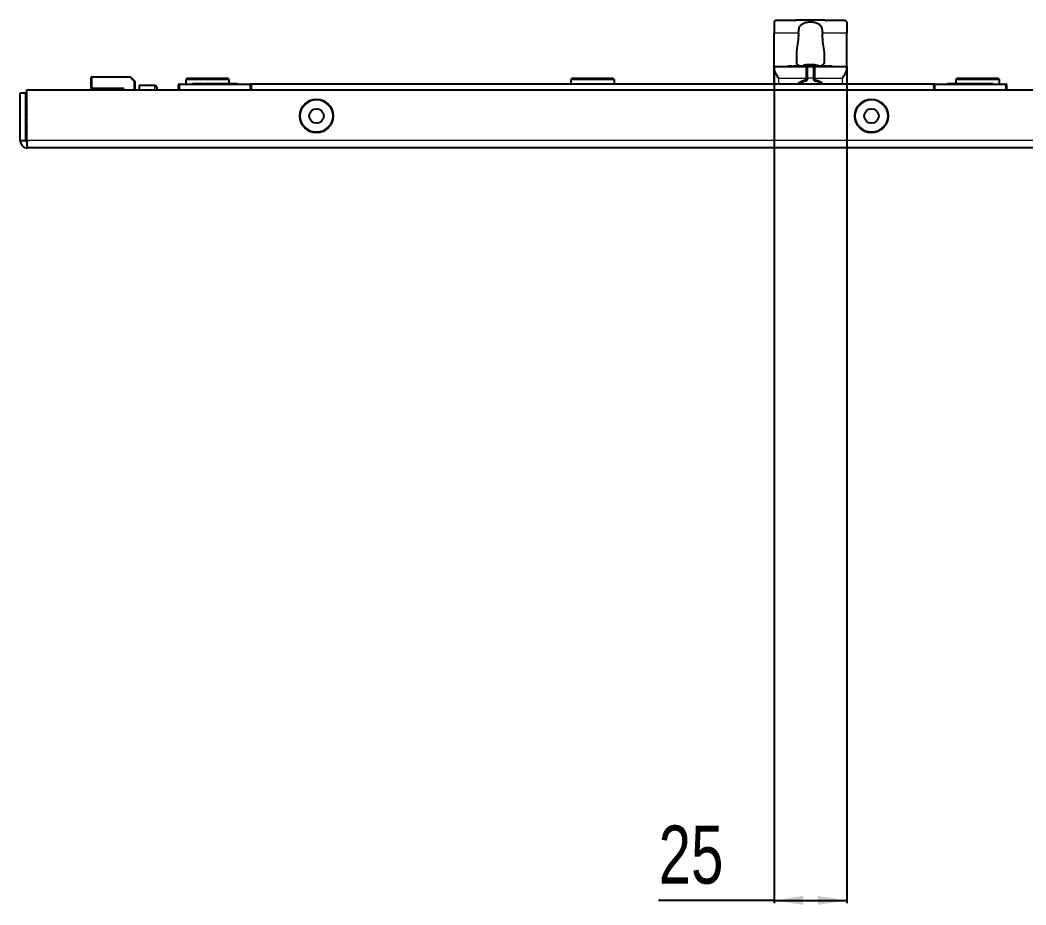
# Model space of a CAD drawing. Header units: millimetres. Extents: x -981 to 2790, y -1547 to 1219.
# Drawn here: x 1623.3 to 1969.4, y -1547.3 to -1242.8 of the extents above; entities that cross this region are included whole.
import ezdxf

# ---------------------------------------------------------------- set-up
doc = ezdxf.new("R2010")
doc.units = ezdxf.units.MM
doc.layers.add('FORMAT', color=7, linetype='Continuous')
doc.styles.add('SLDTEXTSTYLE0', font='TXT', dxfattribs={"width": 0.75})
doc.dimstyles.new('SLDDIMSTYLE0', dxfattribs={"dimtxt": 20, "dimasz": 10, "dimexe": 0, "dimexo": 0.0625, "dimgap": 5, "dimtad": 2, "dimdec": 1, "dimrnd": 1e-09, "dimzin": 12, "dimdsep": 46, "dimtxsty": 'SLDTEXTSTYLE0', "dimsah": 1, "dimcen": 0.09, "dimadec": 0, "dimazin": 3, "dimtfac": 1, "dimtofl": 0, "dimtmove": 0, "dimatfit": 3, "dimfxl": 0, "dimfrac": 2, "dimtolj": 1, "dimtzin": 12, "dimarcsym": 0})

# ---------------------------------------------------------------- blocks, each defined once
blk = doc.blocks.new('_D_11')
at = {"layer": 'FORMAT'}
for p, q in [((1882.78, -1258.78), (1882.78, -1546.77)), ((1907.78, -1258.78), (1907.78, -1546.77)), ((1882.78, -1545.77), (1843.01, -1545.77)), ((1882.78, -1545.77), (1907.78, -1545.77))]:
    blk.add_line(p, q, dxfattribs=at)
for points in [[(1882.78, -1545.77), (1892.78, -1547.31), (1892.78, -1544.23)], [(1907.78, -1545.77), (1897.78, -1544.23), (1897.78, -1547.31)]]:
    blk.add_solid(points, dxfattribs=at)
at = {"layer": 'FORMAT', "insert": (1843.01, -1519.99), "char_height": 20, "attachment_point": 1, "style": 'SLDTEXTSTYLE0'}
blk.add_mtext('25', dxfattribs=at)

msp = doc.modelspace()

# ---------------------------------------------------------------- linework, layer by layer
at = {"color": 7, "linetype": 'Continuous', "lineweight": 25}
for p, q in [((1882.78, -1243.44), (1882.78, -1247.27)), ((1889.8, -1242.88), (1884.28, -1242.88)), ((1890.69, -1242.83), (1890.16, -1242.83)), ((1899.88, -1242.77), (1890.69, -1242.77)), ((1900.39, -1242.83), (1899.88, -1242.82)), ((1906.28, -1242.88), (1900.76, -1242.88)), ((1907.78, -1243.44), (1907.78, -1247.27)), ((1882.78, -1258.77), (1882.78, -1247.27)), ((1907.78, -1258.77), (1907.78, -1247.27)), ((1890.43, -1254.56), (1890.43, -1257.15)), ((1900.13, -1257.15), (1900.13, -1254.56)), ((1882.78, -1259.65), (1882.78, -1258.77)), ((1882.78, -1258.77), (1896.28, -1258.77)), ((1882.78, -1264.77), (1882.78, -1259.65)), ((1887.66, -1258.67), (1887.66, -1258.77)), ((1887.8, -1258.67), (1887.8, -1258.77)), ((1887.92, -1258.67), (1887.92, -1258.77)), ((1888.73, -1258.67), (1887.92, -1258.67)), ((1888.73, -1258.67), (1888.73, -1258.77)), ((1888.88, -1258.67), (1888.88, -1258.77)), ((1889, -1258.67), (1889, -1258.77)), ((1889.33, -1258.67), (1889.33, -1258.77)), ((1889.52, -1258.67), (1889.52, -1258.77)), ((1890.05, -1258.67), (1890.05, -1258.77)), ((1890.53, -1258.67), (1890.53, -1258.77)), ((1890.7, -1258.67), (1890.7, -1258.77)), ((1891.16, -1258.67), (1891.16, -1258.77)), ((1891.3, -1258.67), (1891.3, -1258.77)), ((1891.42, -1258.67), (1891.42, -1258.77)), ((1891.73, -1258.67), (1891.73, -1258.77)), ((1893.01, -1258.67), (1891.89, -1258.67)), ((1893.01, -1258.67), (1893.01, -1258.77)), ((1893.15, -1258.67), (1893.15, -1258.77)), ((1893.34, -1258.67), (1893.34, -1258.77)), ((1893.35, -1258.67), (1893.35, -1258.77)), ((1893.94, -1258.67), (1893.35, -1258.67)), ((1893.77, -1258.26), (1893.77, -1258.22)), ((1893.94, -1258.67), (1893.94, -1258.77)), ((1894.84, -1258.67), (1894.26, -1258.67)), ((1894.28, -1262.77), (1894.28, -1258.77)), ((1894.28, -1258.77), (1896.28, -1258.77)), ((1894.33, -1258.18), (1894.33, -1258.15)), ((1894.84, -1258.67), (1894.84, -1258.77)), ((1894.85, -1258.67), (1894.85, -1258.77)), ((1894.85, -1258.67), (1895.03, -1258.67)), ((1895.03, -1258.67), (1895.03, -1258.77)), ((1895.03, -1258.67), (1895.03, -1258.67)), ((1895.05, -1258.67), (1895.05, -1258.77)), ((1895.2, -1258.67), (1895.2, -1258.77)), ((1896, -1258.67), (1895.2, -1258.67)), ((1895.78, -1258.45), (1895.8, -1258.15)), ((1896, -1258.45), (1896.03, -1258.22)), ((1896, -1258.67), (1896, -1258.77)), ((1896.14, -1258.67), (1896.14, -1258.77)), ((1896.26, -1258.67), (1896.26, -1258.77)), ((1896.26, -1258.71), (1896.6, -1258.7)), ((1896.28, -1258.77), (1896.28, -1262.77)), ((1896.69, -1258.67), (1896.69, -1258.77)), ((1896.78, -1258.77), (1907.78, -1258.77)), ((1896.81, -1258.67), (1896.81, -1258.77)), ((1897.18, -1258.67), (1897.18, -1258.77)), ((1897.44, -1258.67), (1897.44, -1258.77)), ((1897.56, -1258.67), (1897.56, -1258.77)), ((1897.7, -1258.67), (1897.7, -1258.77)), ((1897.82, -1258.67), (1897.82, -1258.77)), ((1898.25, -1258.67), (1898.25, -1258.77)), ((1898.28, -1258.67), (1898.25, -1258.67)), ((1898.29, -1258.67), (1898.29, -1258.77)), ((1898.32, -1258.67), (1898.32, -1258.77)), ((1898.49, -1258.67), (1898.49, -1258.77)), ((1898.83, -1258.67), (1898.83, -1258.77)), ((1899.32, -1258.67), (1899.32, -1258.77)), ((1899.52, -1258.67), (1899.52, -1258.77)), ((1899.86, -1258.67), (1899.86, -1258.77)), ((1900.02, -1258.67), (1900.02, -1258.77)), ((1901.08, -1258.67), (1900.02, -1258.67)), ((1901.08, -1258.67), (1901.08, -1258.77)), ((1901.39, -1258.67), (1901.39, -1258.77)), ((1901.56, -1258.67), (1901.56, -1258.77)), ((1901.93, -1258.67), (1901.93, -1258.77)), ((1902.69, -1258.67), (1901.93, -1258.67)), ((1902.69, -1258.67), (1902.69, -1258.77)), ((1907.78, -1259.65), (1907.78, -1258.77)), ((1907.78, -1259.65), (1907.78, -1264.77)), ((1647.78, -1266.07), (1647.78, -1262.47)), ((1647.98, -1262.27), (1661.28, -1262.27)), ((1661.28, -1262.27), (1661.2, -1262.47)), ((1661.28, -1262.27), (1662.78, -1263.77)), ((1680.78, -1262.77), (1680.28, -1263.27)), ((1680.28, -1263.27), (1680.28, -1264.77)), ((1695.28, -1263.27), (1680.28, -1263.27)), ((1680.78, -1262.77), (1694.78, -1262.77)), ((1695.28, -1263.27), (1694.78, -1262.77)), ((1695.28, -1264.57), (1695.28, -1263.27)), ((1813.28, -1262.77), (1812.78, -1263.27)), ((1812.78, -1263.27), (1812.78, -1264.77)), ((1827.78, -1263.27), (1812.78, -1263.27)), ((1813.28, -1262.77), (1827.28, -1262.77)), ((1827.78, -1263.27), (1827.28, -1262.77)), ((1827.78, -1264.77), (1827.78, -1263.27)), ((1894.28, -1262.77), (1894.28, -1262.81)), ((1896.28, -1262.81), (1896.28, -1262.77)), ((1945.78, -1262.77), (1945.28, -1263.27)), ((1945.28, -1263.27), (1945.28, -1264.57)), ((1960.28, -1263.27), (1945.28, -1263.27)), ((1945.78, -1262.77), (1959.78, -1262.77)), ((1960.28, -1263.27), (1959.78, -1262.77)), ((1960.28, -1264.77), (1960.28, -1263.27)), ((1625.58, -1284.17), (1625.58, -1266.77)), ((1625.58, -1266.77), (2015.98, -1266.77)), ((1647.78, -1266.07), (1647.78, -1266.47)), ((1647.78, -1266.77), (1647.78, -1266.47)), ((1658.58, -1266.27), (1647.98, -1266.27)), ((1658.78, -1266.77), (1658.78, -1266.47)), ((1662.78, -1263.77), (1662.58, -1263.86)), ((1662.78, -1263.77), (1662.78, -1266.77)), ((1669.68, -1265.27), (1664.28, -1265.27)), ((1664.28, -1265.27), (1664.28, -1266.77)), ((1670.28, -1265.87), (1670.28, -1266.77)), ((1677.78, -1266.77), (1677.78, -1265.07)), ((1678.08, -1264.77), (1702.48, -1264.77)), ((1682.64, -1264.57), (1682.64, -1264.77)), ((1686.45, -1264.57), (1686.45, -1264.77)), ((1686.45, -1264.57), (1687.24, -1264.57)), ((1687.24, -1264.57), (1687.24, -1264.77)), ((1687.24, -1264.57), (1689.12, -1264.57)), ((1688.58, -1264.57), (1688.58, -1264.55)), ((1689.12, -1264.57), (1689.12, -1264.77)), ((1689.12, -1264.57), (1690.17, -1264.57)), ((1690.17, -1264.57), (1690.17, -1264.77)), ((1690.17, -1264.57), (1691.57, -1264.57)), ((1691.74, -1264.55), (1691.74, -1264.77)), ((1691.83, -1264.57), (1691.83, -1264.77)), ((1691.83, -1264.57), (1693.18, -1264.57)), ((1693.18, -1264.57), (1693.18, -1264.77)), ((1693.18, -1264.57), (1695.17, -1264.57)), ((1695.17, -1264.57), (1695.17, -1264.77)), ((1695.17, -1264.57), (1698.13, -1264.57)), ((1698.13, -1264.57), (1698.13, -1264.77)), ((1937.78, -1264.77), (1702.78, -1264.77)), ((1702.78, -1264.77), (1702.78, -1265.07)), ((1702.78, -1265.07), (1702.78, -1265.72)), ((1702.78, -1265.72), (1702.78, -1266.77)), ((1937.78, -1264.77), (1937.78, -1265.07)), ((1937.78, -1265.72), (1937.78, -1265.07)), ((1937.78, -1265.72), (1937.78, -1266.77)), ((1938.08, -1264.77), (1962.48, -1264.77)), ((1942.43, -1264.57), (1942.43, -1264.77)), ((1942.43, -1264.57), (1942.78, -1264.57)), ((1942.78, -1264.57), (1942.78, -1264.77)), ((1942.78, -1264.57), (1943.03, -1264.57)), ((1943.03, -1264.57), (1943.03, -1264.77)), ((1943.03, -1264.57), (1943.14, -1264.57)), ((1943.14, -1264.57), (1943.14, -1264.77)), ((1944.17, -1264.57), (1944.17, -1264.77)), ((1944.17, -1264.57), (1944.82, -1264.57)), ((1944.84, -1264.57), (1944.84, -1264.77)), ((1944.84, -1264.57), (1945.18, -1264.57)), ((1945.18, -1264.57), (1945.18, -1264.77)), ((1948.49, -1264.77), (1948.49, -1264.55)), ((1948.63, -1264.57), (1949.41, -1264.57)), ((1949.41, -1264.57), (1949.41, -1264.77)), ((1949.41, -1264.57), (1950.2, -1264.57)), ((1950.2, -1264.57), (1950.2, -1264.77)), ((1950.2, -1264.57), (1950.69, -1264.57)), ((1950.69, -1264.57), (1950.69, -1264.77)), ((1950.69, -1264.57), (1952.08, -1264.57)), ((1951.72, -1264.55), (1951.72, -1264.57)), ((1952.08, -1264.57), (1952.08, -1264.77)), ((1952.08, -1264.57), (1953.13, -1264.57)), ((1953.13, -1264.57), (1953.13, -1264.77)), ((1954.17, -1264.57), (1954.17, -1264.77)), ((1954.17, -1264.57), (1956.14, -1264.57)), ((1956.14, -1264.57), (1956.14, -1264.77)), ((1956.14, -1264.57), (1958.13, -1264.57)), ((1958.13, -1264.57), (1958.13, -1264.77)), ((1962.78, -1265.07), (1962.78, -1266.77)), ((1623.28, -1267.77), (1625.28, -1267.77)), ((1623.28, -1284.17), (1623.28, -1267.77)), ((1625.28, -1284.17), (1625.28, -1267.77)), ((1623.28, -1284.17), (1625.28, -1284.17)), ((2015.68, -1286.77), (1625.88, -1286.77))]:
    msp.add_line(p, q, dxfattribs=at)
at = {"color": 8, "linetype": 'Continuous', "lineweight": 18}
for p, q in [((1891.19, -1247.27), (1882.78, -1247.27)), ((1907.78, -1247.27), (1899.37, -1247.27)), ((1891.89, -1258.67), (1891.89, -1258.77)), ((1893.78, -1262.77), (1893.78, -1258.77)), ((1896.78, -1258.77), (1896.78, -1262.77)), ((1647.98, -1262.47), (1647.78, -1262.47)), ((1647.98, -1262.27), (1647.98, -1262.47)), ((1647.98, -1262.47), (1647.98, -1266.07)), ((1661.2, -1262.47), (1647.98, -1262.47)), ((1662.58, -1263.86), (1661.2, -1262.47)), ((1884.28, -1262.77), (1893.78, -1262.77)), ((1884.28, -1262.77), (1884.28, -1264.77)), ((1893.42, -1263.29), (1893.55, -1263.77)), ((1893.78, -1262.77), (1894.28, -1262.77)), ((1893.78, -1262.81), (1893.78, -1262.77)), ((1893.78, -1262.81), (1894.28, -1262.81)), ((1896.28, -1262.77), (1894.28, -1262.77)), ((1896.28, -1262.77), (1896.78, -1262.77)), ((1896.28, -1262.81), (1896.78, -1262.81)), ((1896.78, -1262.77), (1896.78, -1262.81)), ((1896.78, -1262.77), (1906.28, -1262.77)), ((1897, -1263.77), (1897.14, -1263.29)), ((1906.28, -1264.77), (1906.28, -1262.77)), ((1647.98, -1266.07), (1647.78, -1266.07)), ((1647.98, -1266.47), (1647.78, -1266.47)), ((1647.98, -1266.07), (1658.58, -1266.07)), ((1647.98, -1266.07), (1647.98, -1266.27)), ((1647.98, -1266.47), (1647.98, -1266.27)), ((1658.58, -1266.47), (1647.98, -1266.47)), ((1647.98, -1266.47), (1647.98, -1266.77)), ((1658.58, -1266.07), (1658.58, -1266.27)), ((1658.58, -1266.27), (1658.58, -1266.47)), ((1658.58, -1266.47), (1658.78, -1266.47)), ((1658.58, -1266.77), (1658.58, -1266.47)), ((1658.98, -1266.47), (1658.78, -1266.47)), ((1658.98, -1266.47), (1658.98, -1266.77)), ((1662.58, -1266.77), (1662.58, -1263.86)), ((1669.68, -1266.77), (1669.68, -1265.27)), ((1678.08, -1265.07), (1677.78, -1265.07)), ((1678.08, -1264.77), (1678.08, -1265.07)), ((1678.08, -1265.07), (1678.08, -1266.77)), ((1702.48, -1265.07), (1678.08, -1265.07)), ((1683.87, -1264.57), (1683.87, -1264.77)), ((1702.48, -1264.77), (1702.48, -1265.07)), ((1702.48, -1266.77), (1702.48, -1265.07)), ((1702.78, -1265.07), (1702.48, -1265.07)), ((1938.08, -1265.07), (1937.78, -1265.07)), ((1938.08, -1265.07), (1938.08, -1264.77)), ((1938.08, -1265.07), (1938.08, -1266.77)), ((1962.48, -1265.07), (1938.08, -1265.07)), ((1946.91, -1264.57), (1946.91, -1264.77)), ((1962.48, -1264.77), (1962.48, -1265.07)), ((1962.48, -1266.77), (1962.48, -1265.07)), ((1962.78, -1265.07), (1962.48, -1265.07)), ((2015.98, -1284.17), (1625.58, -1284.17))]:
    msp.add_line(p, q, dxfattribs=at)
at = {"color": 7, "linetype": 'Continuous', "lineweight": 25, "flags": 128}
for points in [[(1625.58, -1272.76), (1625.42, -1273.02), (1625.28, -1273.27)], [(1625.58, -1275.17), (1625.45, -1275.66), (1625.28, -1277.27)], [(1625.28, -1277.27), (1625.45, -1278.89), (1625.58, -1279.37)], [(1625.28, -1281.27), (1625.42, -1281.52), (1625.58, -1281.79)]]:
    msp.add_lwpolyline(points, dxfattribs=at)
at = {"color": 8, "linetype": 'Continuous', "lineweight": 18, "flags": 128}
for points in [[(1625.28, -1273.96), (1625.29, -1273.94), (1625.58, -1273.35)], [(1625.58, -1281.2), (1625.29, -1280.61), (1625.28, -1280.59)]]:
    msp.add_lwpolyline(points, dxfattribs=at)
at = {"color": 7, "linetype": 'Continuous', "lineweight": 25}
for centre, radius in [((1725.28, -1275.77), 5.75), ((1916.28, -1275.77), 5.75), ((1725.28, -1275.77), 2.5), ((1916.28, -1275.77), 2.5)]:
    msp.add_circle(centre, radius, dxfattribs=at)
at = {"color": 8, "linetype": 'Continuous', "lineweight": 18}
for centre in [(1725.28, -1275.77), (1916.28, -1275.77)]:
    msp.add_circle(centre, 5.5, dxfattribs=at)
at = {"color": 7, "linetype": 'Continuous', "lineweight": 25}
for centre, radius, start, end in [((1895.28, -1266.07), 8, 100.361, 108.448), ((1895.27, -1266.03), 7.96, 100.8908, 108.0476), ((1892.97, -1259.07), 0.629, 75.5606, 104.4394), ((1895.35, -1264.49), 6.42, 102.4344, 110.2986), ((1894.52, -1261.93), 3.79, 92.8918, 101.4174), ((1895.03, -1265.69), 7.54, 92.0538, 98.0829), ((1894.25, -1258.67), 0.529, 72.0453, 81.6206), ((1894.55, -1262.49), 4.35, 79.331, 87.2142), ((1896.01, -1262.49), 4.35, 92.7858, 100.669), ((1892.03, -1259.2), 3.47, 12.2342, 16.4656), ((1895.95, -1265.71), 7.26, 85.7578, 94.2422), ((1895.53, -1265.7), 7.56, 85.3402, 87.9436), ((1896.32, -1258.74), 0.598, 99.0104, 119.4761), ((1895.16, -1260.4), 2.34, 55.3963, 68.2782), ((1896.04, -1261.93), 3.79, 78.5826, 87.1082), ((1895.28, -1266.07), 8, 70.1778, 79.639), ((1647.98, -1262.47), 0.2, 90, 180), ((1893.28, -1262.81), 1, 286.0134, 0), ((1897.28, -1262.81), 1, 180, 253.9866), ((1647.98, -1266.07), 0.2, 180, 270), ((1658.58, -1266.47), 0.2, 0, 90), ((1669.68, -1265.87), 0.6, 360, 90), ((1678.08, -1265.07), 0.3, 90, 180), ((1702.48, -1265.07), 0.3, 0, 90), ((1895.28, -1269.77), 6.25, 106.0134, 126.8699), ((1895.28, -1269.77), 6.25, 53.1301, 73.9866), ((1938.08, -1265.07), 0.3, 90, 180), ((1962.48, -1265.07), 0.3, 0, 90)]:
    msp.add_arc(centre, radius, start, end, dxfattribs=at)
at = {"color": 8, "linetype": 'Continuous', "lineweight": 18}
for centre, radius, start, end in [((1895.28, -1269.77), 6.75, 106.0134, 132.2054), ((1893.28, -1262.81), 0.5, 286.0134, 0), ((1897.28, -1262.81), 0.5, 180, 253.9866), ((1895.28, -1269.77), 6.75, 47.7946, 73.9866), ((1658.58, -1266.47), 0.4, 0, 90)]:
    msp.add_arc(centre, radius, start, end, dxfattribs=at)
at = {"color": 7, "linetype": 'Continuous', "lineweight": 25}
for points, knots in [([(1884.28, -1242.88), (1884.11, -1242.88), (1883.78, -1242.89), (1883.33, -1242.95), (1882.99, -1243.07), (1882.81, -1243.24), (1882.79, -1243.38), (1882.78, -1243.44)], [0, 0, 0, 0, 0.2129, 0.425707, 0.640613, 0.853382, 1, 1, 1, 1]), ([(1889.8, -1242.88), (1889.9, -1242.87), (1890.03, -1242.85), (1890.14, -1242.84), (1890.16, -1242.83)], [0, 0, 0, 0, 0.789403, 1, 1, 1, 1]), ([(1891.19, -1247.27), (1891.21, -1246.86), (1891.25, -1246.03), (1891.61, -1244.94), (1892.26, -1244.13), (1893.19, -1243.64), (1894.34, -1243.4), (1895.66, -1243.35), (1897.01, -1243.52), (1898.14, -1243.99), (1898.87, -1244.79), (1899.25, -1245.82), (1899.36, -1246.69), (1899.37, -1247.18), (1899.37, -1247.27)], [0, 0, 0, 0, 0.088505, 0.177138, 0.262858, 0.344694, 0.430485, 0.525193, 0.625645, 0.723911, 0.812494, 0.894483, 0.978997, 1, 1, 1, 1]), ([(1900.39, -1242.83), (1900.41, -1242.84), (1900.52, -1242.85), (1900.65, -1242.87), (1900.76, -1242.88)], [0, 0, 0, 0, 0.161974, 1, 1, 1, 1]), ([(1907.78, -1243.44), (1907.76, -1243.36), (1907.73, -1243.2), (1907.5, -1243.04), (1907.14, -1242.93), (1906.71, -1242.89), (1906.41, -1242.88), (1906.28, -1242.88)], [0, 0, 0, 0, 0.205683, 0.411346, 0.618649, 0.832339, 1, 1, 1, 1]), ([(1891.19, -1247.27), (1891.13, -1248.27), (1891.02, -1250.42), (1890.51, -1252.86), (1890.45, -1254.16), (1890.43, -1254.56)], [0, 0, 0, 0, 0.378823, 0.812228, 1, 1, 1, 1]), ([(1900.13, -1254.56), (1900.04, -1253.65), (1899.87, -1251.79), (1899.41, -1249.2), (1899.38, -1247.66), (1899.37, -1247.27)], [0, 0, 0, 0, 0.417668, 0.852903, 1, 1, 1, 1]), ([(1882.78, -1259.65), (1882.8, -1259.82), (1882.86, -1260.25), (1883.33, -1261.19), (1883.86, -1262.09), (1884.21, -1262.66), (1884.28, -1262.77), (1884.28, -1262.77)], [0, 0, 0, 0, 0.19414, 0.485275, 0.898779, 0.996769, 1, 1, 1, 1]), ([(1887.8, -1258.67), (1887.78, -1258.67), (1887.74, -1258.67), (1887.68, -1258.67), (1887.66, -1258.67), (1887.66, -1258.67), (1887.66, -1258.67)], [0, 0, 0, 0, 0.280836, 0.55925, 0.779182, 1, 1, 1, 1]), ([(1887.92, -1258.67), (1887.92, -1258.67), (1887.92, -1258.67), (1887.89, -1258.67), (1887.85, -1258.67), (1887.82, -1258.67), (1887.8, -1258.67)], [0, 0, 0, 0, 0.280888, 0.559482, 0.77927, 1, 1, 1, 1]), ([(1888.88, -1258.67), (1888.86, -1258.67), (1888.83, -1258.67), (1888.77, -1258.67), (1888.74, -1258.67), (1888.73, -1258.67)], [0, 0, 0, 0, 0.280638, 0.560877, 1, 1, 1, 1]), ([(1889, -1258.67), (1889, -1258.67), (1889, -1258.67), (1888.97, -1258.67), (1888.92, -1258.67), (1888.9, -1258.67), (1888.88, -1258.67)], [0, 0, 0, 0, 0.280941, 0.559114, 0.779089, 1, 1, 1, 1]), ([(1889.52, -1258.67), (1889.46, -1258.67), (1889.35, -1258.67), (1889.34, -1258.67), (1889.33, -1258.67)], [0, 0, 0, 0, 0.5593117, 1, 1, 1, 1]), ([(1890.05, -1258.67), (1889.99, -1258.67), (1889.87, -1258.67), (1889.68, -1258.67), (1889.58, -1258.67), (1889.52, -1258.67)], [0, 0, 0, 0, 0.280496, 0.560765, 1, 1, 1, 1]), ([(1890.53, -1258.67), (1890.46, -1258.67), (1890.34, -1258.67), (1890.14, -1258.67), (1890.05, -1258.67)], [0, 0, 0, 0, 0.560137, 1, 1, 1, 1]), ([(1890.43, -1257.15), (1890.47, -1257.42), (1890.56, -1257.96), (1891.34, -1258.42), (1892.34, -1258.62), (1893.11, -1258.66), (1893.39, -1258.67)], [0, 0, 0, 0, 0.289157, 0.579411, 0.847533, 1, 1, 1, 1]), ([(1890.7, -1258.67), (1890.69, -1258.67), (1890.68, -1258.67), (1890.58, -1258.67), (1890.53, -1258.67)], [0, 0, 0, 0, 0.559914, 1, 1, 1, 1]), ([(1891.3, -1258.67), (1891.28, -1258.67), (1891.24, -1258.67), (1891.18, -1258.67), (1891.16, -1258.67), (1891.16, -1258.67), (1891.16, -1258.67)], [0, 0, 0, 0, 0.280765, 0.559178, 0.779175, 1, 1, 1, 1]), ([(1891.42, -1258.67), (1891.42, -1258.67), (1891.42, -1258.67), (1891.39, -1258.67), (1891.34, -1258.67), (1891.31, -1258.67), (1891.3, -1258.67)], [0, 0, 0, 0, 0.280828, 0.559417, 0.779393, 1, 1, 1, 1]), ([(1891.89, -1258.67), (1891.87, -1258.67), (1891.83, -1258.67), (1891.77, -1258.67), (1891.74, -1258.67), (1891.73, -1258.67), (1891.73, -1258.67)], [0, 0, 0, 0, 0.280951, 0.559967, 0.779431, 1, 1, 1, 1]), ([(1893.15, -1258.67), (1893.14, -1258.67), (1893.14, -1258.67), (1893.11, -1258.67), (1893.06, -1258.67), (1893.03, -1258.67), (1893.01, -1258.67)], [0, 0, 0, 0, 0.280713, 0.558701, 0.779045, 1, 1, 1, 1]), ([(1893.35, -1258.67), (1893.35, -1258.67), (1893.34, -1258.67), (1893.34, -1258.67), (1893.34, -1258.67)], [0, 0, 0, 0, 0.5600811, 1, 1, 1, 1]), ([(1893.78, -1258.77), (1893.78, -1258.77), (1893.78, -1258.77), (1893.79, -1258.77), (1893.8, -1258.77), (1893.84, -1258.77), (1893.96, -1258.77), (1894.18, -1258.77), (1894.24, -1258.77), (1894.28, -1258.77)], [0, 0, 0, 0, 0.00167, 0.003889, 0.009531, 0.034361, 0.132751, 0.526214, 1, 1, 1, 1]), ([(1894.12, -1258.67), (1894.1, -1258.67), (1894.05, -1258.67), (1893.98, -1258.67), (1893.96, -1258.67), (1893.94, -1258.67)], [0, 0, 0, 0, 0.281226, 0.561522, 1, 1, 1, 1]), ([(1894.85, -1258.67), (1894.85, -1258.67), (1894.85, -1258.67), (1894.84, -1258.67), (1894.84, -1258.67)], [0, 0, 0, 0, 0.559504, 1, 1, 1, 1]), ([(1895.2, -1258.67), (1895.18, -1258.67), (1895.14, -1258.67), (1895.08, -1258.67), (1895.05, -1258.67), (1895.05, -1258.67), (1895.05, -1258.67)], [0, 0, 0, 0, 0.280855, 0.559718, 0.779518, 1, 1, 1, 1]), ([(1896.14, -1258.67), (1896.12, -1258.67), (1896.08, -1258.67), (1896.02, -1258.67), (1896, -1258.67), (1896, -1258.67), (1896, -1258.67)], [0, 0, 0, 0, 0.2808126, 0.5590988, 0.7791702, 1, 1, 1, 1]), ([(1896.26, -1258.67), (1896.26, -1258.67), (1896.26, -1258.67), (1896.23, -1258.67), (1896.19, -1258.67), (1896.16, -1258.67), (1896.14, -1258.67)], [0, 0, 0, 0, 0.280912, 0.559405, 0.779108, 1, 1, 1, 1]), ([(1896.28, -1258.77), (1896.32, -1258.77), (1896.4, -1258.77), (1896.65, -1258.77), (1896.78, -1258.77), (1896.78, -1258.77)], [0, 0, 0, 0, 0.475461, 0.994056, 1, 1, 1, 1]), ([(1896.69, -1258.67), (1896.67, -1258.67), (1896.63, -1258.67), (1896.58, -1258.67), (1896.55, -1258.67), (1896.55, -1258.67), (1896.55, -1258.67)], [0, 0, 0, 0, 0.280888, 0.559023, 0.779155, 1, 1, 1, 1]), ([(1896.81, -1258.67), (1896.81, -1258.67), (1896.81, -1258.67), (1896.78, -1258.67), (1896.74, -1258.67), (1896.71, -1258.67), (1896.69, -1258.67)], [0, 0, 0, 0, 0.2809, 0.559498, 0.779148, 1, 1, 1, 1]), ([(1897.18, -1258.67), (1897.13, -1258.67), (1897.02, -1258.67), (1896.88, -1258.67), (1896.82, -1258.67), (1896.82, -1258.67), (1896.81, -1258.67)], [0, 0, 0, 0, 0.280935, 0.559487, 0.779245, 1, 1, 1, 1]), ([(1897.44, -1258.67), (1897.39, -1258.67), (1897.31, -1258.67), (1897.22, -1258.67), (1897.18, -1258.67)], [0, 0, 0, 0, 0.559441, 1, 1, 1, 1]), ([(1897.27, -1258.67), (1897.71, -1258.64), (1898.62, -1258.57), (1899.57, -1258.26), (1900.06, -1257.78), (1900.11, -1257.33), (1900.13, -1257.15)], [0, 0, 0, 0, 0.258101, 0.532051, 0.800559, 1, 1, 1, 1]), ([(1897.56, -1258.67), (1897.55, -1258.67), (1897.54, -1258.67), (1897.47, -1258.67), (1897.44, -1258.67)], [0, 0, 0, 0, 0.560313, 1, 1, 1, 1]), ([(1897.7, -1258.67), (1897.68, -1258.67), (1897.64, -1258.67), (1897.58, -1258.67), (1897.56, -1258.67), (1897.56, -1258.67), (1897.56, -1258.67)], [0, 0, 0, 0, 0.28091, 0.559174, 0.779166, 1, 1, 1, 1]), ([(1897.82, -1258.67), (1897.82, -1258.67), (1897.82, -1258.67), (1897.79, -1258.67), (1897.75, -1258.67), (1897.72, -1258.67), (1897.7, -1258.67)], [0, 0, 0, 0, 0.280849, 0.55949, 0.779158, 1, 1, 1, 1]), ([(1898.32, -1258.67), (1898.31, -1258.67), (1898.29, -1258.67), (1898.29, -1258.67), (1898.29, -1258.67)], [0, 0, 0, 0, 0.560691, 1, 1, 1, 1]), ([(1898.49, -1258.67), (1898.45, -1258.67), (1898.38, -1258.67), (1898.34, -1258.67), (1898.32, -1258.67)], [0, 0, 0, 0, 0.559542, 1, 1, 1, 1]), ([(1898.83, -1258.67), (1898.77, -1258.67), (1898.64, -1258.67), (1898.53, -1258.67), (1898.49, -1258.67)], [0, 0, 0, 0, 0.560514, 1, 1, 1, 1]), ([(1899.32, -1258.67), (1899.25, -1258.67), (1899.11, -1258.67), (1898.92, -1258.67), (1898.83, -1258.67)], [0, 0, 0, 0, 0.559217, 1, 1, 1, 1]), ([(1899.52, -1258.67), (1899.52, -1258.67), (1899.5, -1258.67), (1899.38, -1258.67), (1899.32, -1258.67)], [0, 0, 0, 0, 0.5603404, 1, 1, 1, 1]), ([(1900.02, -1258.67), (1900, -1258.67), (1899.95, -1258.67), (1899.9, -1258.67), (1899.87, -1258.67), (1899.87, -1258.67), (1899.86, -1258.67)], [0, 0, 0, 0, 0.280872, 0.559701, 0.779382, 1, 1, 1, 1]), ([(1901.56, -1258.67), (1901.5, -1258.67), (1901.41, -1258.67), (1901.4, -1258.67), (1901.39, -1258.67)], [0, 0, 0, 0, 0.5589475, 1, 1, 1, 1]), ([(1901.93, -1258.67), (1901.85, -1258.67), (1901.71, -1258.67), (1901.6, -1258.67), (1901.56, -1258.67)], [0, 0, 0, 0, 0.5597473, 1, 1, 1, 1]), ([(1906.28, -1262.77), (1906.28, -1262.77), (1906.35, -1262.66), (1906.7, -1262.09), (1907.23, -1261.19), (1907.7, -1260.25), (1907.76, -1259.82), (1907.78, -1259.65)], [0, 0, 0, 0, 0.003231, 0.101221, 0.514725, 0.80586, 1, 1, 1, 1]), ([(1682.64, -1264.57), (1682.82, -1264.57), (1683.16, -1264.57), (1683.65, -1264.57), (1683.87, -1264.57)], [0, 0, 0, 0, 0.5368, 1, 1, 1, 1]), ([(1683.87, -1264.57), (1684.25, -1264.57), (1684.94, -1264.57), (1685.8, -1264.57), (1686.25, -1264.57), (1686.27, -1264.57)], [0, 0, 0, 0, 0.522437, 0.975649, 1, 1, 1, 1]), ([(1943.14, -1264.57), (1943.28, -1264.57), (1943.55, -1264.57), (1943.97, -1264.57), (1944.17, -1264.57)], [0, 0, 0, 0, 0.5476433, 1, 1, 1, 1]), ([(1945.18, -1264.57), (1945.51, -1264.57), (1946.14, -1264.57), (1946.67, -1264.57), (1946.91, -1264.57)], [0, 0, 0, 0, 0.5368, 1, 1, 1, 1]), ([(1946.91, -1264.57), (1947.23, -1264.57), (1947.84, -1264.57), (1948.41, -1264.57), (1948.44, -1264.57), (1948.45, -1264.57)], [0, 0, 0, 0, 0.4156784, 0.7762775, 1, 1, 1, 1]), ([(1953.3, -1264.57), (1953.34, -1264.57), (1953.63, -1264.57), (1953.92, -1264.57), (1954.17, -1264.57)], [0, 0, 0, 0, 0.1394984, 1, 1, 1, 1])]:
    msp.add_open_spline(points, degree=3, knots=knots, dxfattribs=at)
for points in [[(1623.28, -1284.17), (1623.32, -1284.51), (1623.4, -1285.2), (1624, -1286.06), (1624.86, -1286.66), (1625.54, -1286.74), (1625.88, -1286.77)], [(1625.28, -1284.17), (1625.32, -1284.34), (1625.39, -1284.66), (1625.72, -1284.74), (1625.88, -1284.77)], [(1625.88, -1286.77), (1625.85, -1286.74), (1625.8, -1286.66), (1625.73, -1286.06), (1625.65, -1285.2), (1625.6, -1284.51), (1625.58, -1284.17)]]:
    msp.add_open_spline(points, degree=3, dxfattribs=at)

# ---------------------------------------------------------------- dimensions: what is measured, and where the dimension line sits
at = {"layer": 'FORMAT'}
dim = msp.add_linear_dim(base=(1907.78, -1545.77), p1=(1882.78, -1258.77), p2=(1907.78, -1258.77), angle=0, dimstyle='SLDDIMSTYLE0', dxfattribs=at)
dim.commit()
dim.dimension.update_dxf_attribs({"geometry": '_D_11', "text_midpoint": (1857.79, -1545.77), "dimtype": 160})

doc.saveas('drawing.dxf')
